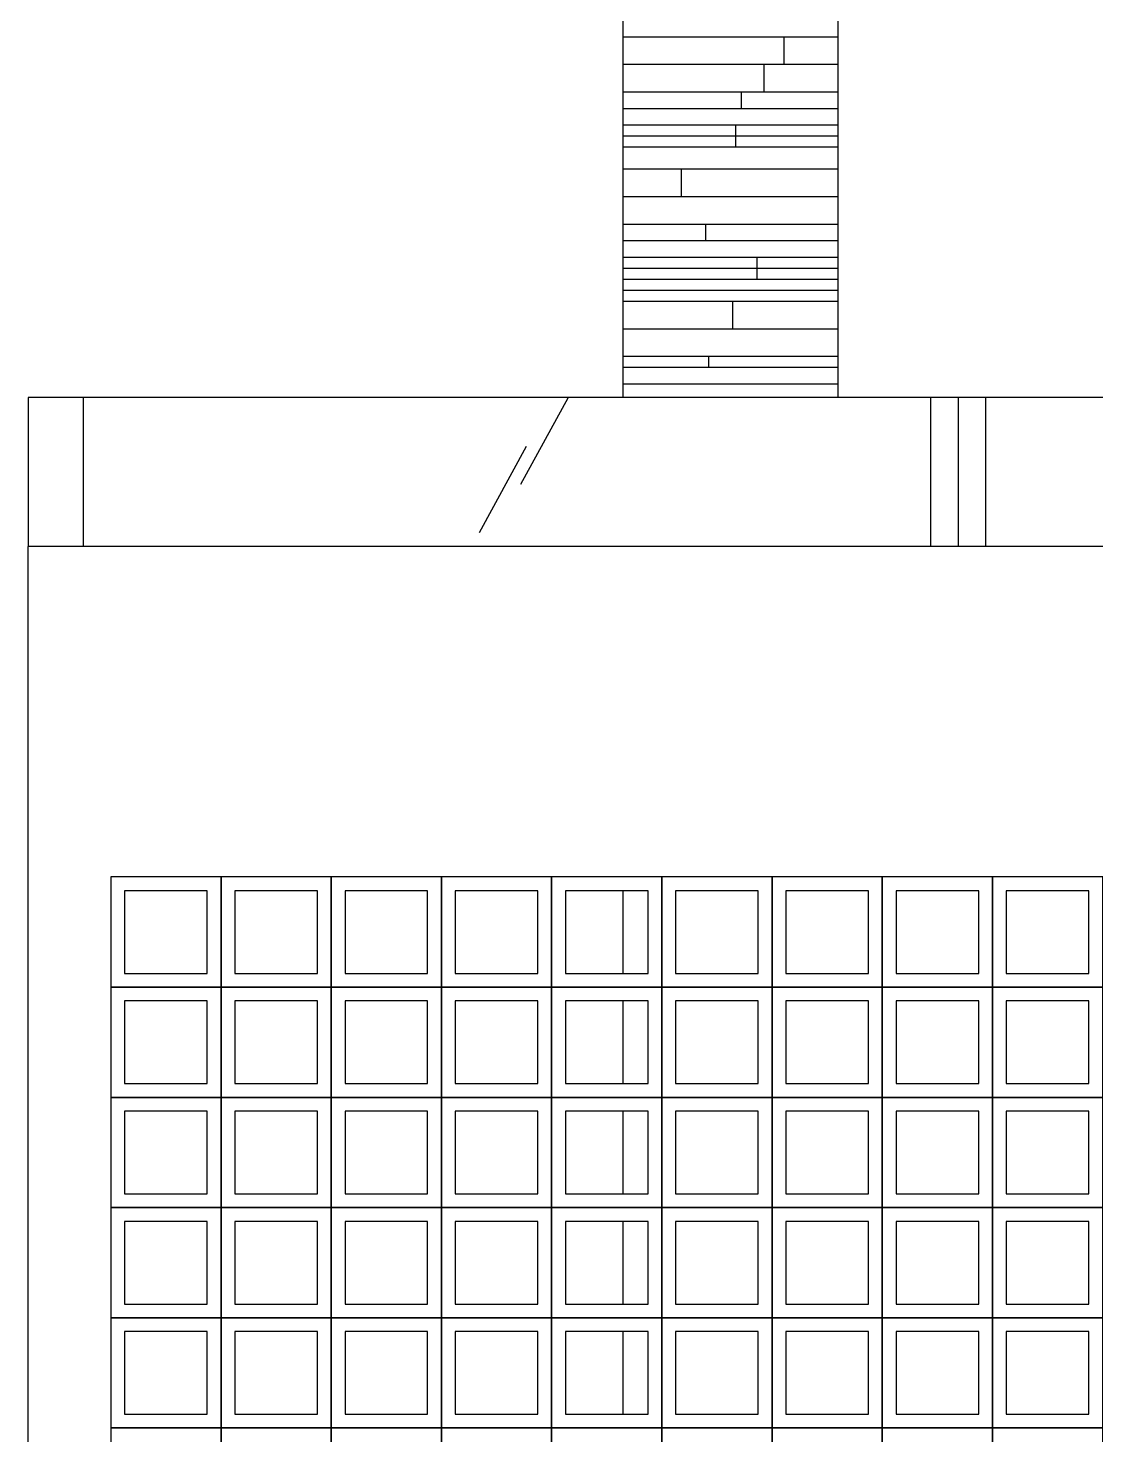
# Model space of a CAD drawing. Header units: millimetres. Extents: x -4228 to 27092, y -6721 to 984.
# Drawn here: x 5497.4 to 5691.2, y -5124.5 to -4869.2 of the extents above; entities that cross this region are included whole.
import ezdxf

# ---------------------------------------------------------------- set-up
doc = ezdxf.new("R2010")
doc.units = ezdxf.units.MM
doc.header["$LTSCALE"] = 50
for name, color, linetype in [('cobogo', 7, 'Continuous'), ('esquadrias', 3, 'Continuous'), ('PAREDES3', 2, 'Continuous'), ('pedras', 2, 'Continuous'), ('PENA_01', 3, 'Continuous')]:
    doc.layers.add(name, color=color, linetype=linetype)

msp = doc.modelspace()

# ---------------------------------------------------------------- linework, layer by layer
at = {"layer": 'cobogo', "color": 3, "linetype": 'Continuous', "lineweight": 30}
for points in [[(5512.44, -5043.21), (5532.44, -5043.21), (5532.44, -5023.21), (5512.44, -5023.21)], [(5512.44, -5043.21), (5532.44, -5043.21), (5532.44, -5023.21), (5512.44, -5023.21)], [(5512.44, -5043.21), (5532.44, -5043.21), (5532.44, -5023.21), (5512.44, -5023.21)], [(5512.44, -5043.21), (5532.44, -5043.21), (5532.44, -5023.21), (5512.44, -5023.21)], [(5532.44, -5043.21), (5552.44, -5043.21), (5552.44, -5023.21), (5532.44, -5023.21)], [(5532.44, -5043.21), (5552.44, -5043.21), (5552.44, -5023.21), (5532.44, -5023.21)], [(5532.44, -5043.21), (5552.44, -5043.21), (5552.44, -5023.21), (5532.44, -5023.21)], [(5532.44, -5043.21), (5552.44, -5043.21), (5552.44, -5023.21), (5532.44, -5023.21)], [(5552.44, -5043.21), (5572.44, -5043.21), (5572.44, -5023.21), (5552.44, -5023.21)], [(5552.44, -5043.21), (5572.44, -5043.21), (5572.44, -5023.21), (5552.44, -5023.21)], [(5552.44, -5043.21), (5572.44, -5043.21), (5572.44, -5023.21), (5552.44, -5023.21)], [(5552.44, -5043.21), (5572.44, -5043.21), (5572.44, -5023.21), (5552.44, -5023.21)], [(5572.44, -5043.21), (5592.44, -5043.21), (5592.44, -5023.21), (5572.44, -5023.21)], [(5572.44, -5043.21), (5592.44, -5043.21), (5592.44, -5023.21), (5572.44, -5023.21)], [(5572.44, -5043.21), (5592.44, -5043.21), (5592.44, -5023.21), (5572.44, -5023.21)], [(5572.44, -5043.21), (5592.44, -5043.21), (5592.44, -5023.21), (5572.44, -5023.21)], [(5592.44, -5043.21), (5612.44, -5043.21), (5612.44, -5023.21), (5592.44, -5023.21)], [(5592.44, -5043.21), (5612.44, -5043.21), (5612.44, -5023.21), (5592.44, -5023.21)], [(5592.44, -5043.21), (5612.44, -5043.21), (5612.44, -5023.21), (5592.44, -5023.21)], [(5592.44, -5043.21), (5612.44, -5043.21), (5612.44, -5023.21), (5592.44, -5023.21)], [(5612.44, -5043.21), (5632.44, -5043.21), (5632.44, -5023.21), (5612.44, -5023.21)], [(5612.44, -5043.21), (5632.44, -5043.21), (5632.44, -5023.21), (5612.44, -5023.21)], [(5612.44, -5043.21), (5632.44, -5043.21), (5632.44, -5023.21), (5612.44, -5023.21)], [(5612.44, -5043.21), (5632.44, -5043.21), (5632.44, -5023.21), (5612.44, -5023.21)], [(5632.44, -5043.21), (5652.44, -5043.21), (5652.44, -5023.21), (5632.44, -5023.21)], [(5632.44, -5043.21), (5652.44, -5043.21), (5652.44, -5023.21), (5632.44, -5023.21)], [(5632.44, -5043.21), (5652.44, -5043.21), (5652.44, -5023.21), (5632.44, -5023.21)], [(5632.44, -5043.21), (5652.44, -5043.21), (5652.44, -5023.21), (5632.44, -5023.21)], [(5652.44, -5043.21), (5672.44, -5043.21), (5672.44, -5023.21), (5652.44, -5023.21)], [(5652.44, -5043.21), (5672.44, -5043.21), (5672.44, -5023.21), (5652.44, -5023.21)], [(5652.44, -5043.21), (5672.44, -5043.21), (5672.44, -5023.21), (5652.44, -5023.21)], [(5652.44, -5043.21), (5672.44, -5043.21), (5672.44, -5023.21), (5652.44, -5023.21)], [(5672.44, -5043.21), (5692.44, -5043.21), (5692.44, -5023.21), (5672.44, -5023.21)], [(5672.44, -5043.21), (5692.44, -5043.21), (5692.44, -5023.21), (5672.44, -5023.21)], [(5672.44, -5043.21), (5692.44, -5043.21), (5692.44, -5023.21), (5672.44, -5023.21)], [(5672.44, -5043.21), (5692.44, -5043.21), (5692.44, -5023.21), (5672.44, -5023.21)], [(5514.94, -5040.71), (5529.94, -5040.71), (5529.94, -5025.71), (5514.94, -5025.71)], [(5514.94, -5040.71), (5529.94, -5040.71), (5529.94, -5025.71), (5514.94, -5025.71)], [(5514.94, -5040.71), (5529.94, -5040.71), (5529.94, -5025.71), (5514.94, -5025.71)], [(5514.94, -5040.71), (5529.94, -5040.71), (5529.94, -5025.71), (5514.94, -5025.71)], [(5534.94, -5040.71), (5549.94, -5040.71), (5549.94, -5025.71), (5534.94, -5025.71)], [(5534.94, -5040.71), (5549.94, -5040.71), (5549.94, -5025.71), (5534.94, -5025.71)], [(5534.94, -5040.71), (5549.94, -5040.71), (5549.94, -5025.71), (5534.94, -5025.71)], [(5534.94, -5040.71), (5549.94, -5040.71), (5549.94, -5025.71), (5534.94, -5025.71)], [(5554.94, -5040.71), (5569.94, -5040.71), (5569.94, -5025.71), (5554.94, -5025.71)], [(5554.94, -5040.71), (5569.94, -5040.71), (5569.94, -5025.71), (5554.94, -5025.71)], [(5554.94, -5040.71), (5569.94, -5040.71), (5569.94, -5025.71), (5554.94, -5025.71)], [(5554.94, -5040.71), (5569.94, -5040.71), (5569.94, -5025.71), (5554.94, -5025.71)], [(5574.94, -5040.71), (5589.94, -5040.71), (5589.94, -5025.71), (5574.94, -5025.71)], [(5574.94, -5040.71), (5589.94, -5040.71), (5589.94, -5025.71), (5574.94, -5025.71)], [(5574.94, -5040.71), (5589.94, -5040.71), (5589.94, -5025.71), (5574.94, -5025.71)], [(5574.94, -5040.71), (5589.94, -5040.71), (5589.94, -5025.71), (5574.94, -5025.71)], [(5594.94, -5040.71), (5609.94, -5040.71), (5609.94, -5025.71), (5594.94, -5025.71)], [(5594.94, -5040.71), (5609.94, -5040.71), (5609.94, -5025.71), (5594.94, -5025.71)], [(5594.94, -5040.71), (5609.94, -5040.71), (5609.94, -5025.71), (5594.94, -5025.71)], [(5594.94, -5040.71), (5609.94, -5040.71), (5609.94, -5025.71), (5594.94, -5025.71)], [(5614.94, -5040.71), (5629.94, -5040.71), (5629.94, -5025.71), (5614.94, -5025.71)], [(5614.94, -5040.71), (5629.94, -5040.71), (5629.94, -5025.71), (5614.94, -5025.71)], [(5614.94, -5040.71), (5629.94, -5040.71), (5629.94, -5025.71), (5614.94, -5025.71)], [(5614.94, -5040.71), (5629.94, -5040.71), (5629.94, -5025.71), (5614.94, -5025.71)], [(5634.94, -5040.71), (5649.94, -5040.71), (5649.94, -5025.71), (5634.94, -5025.71)], [(5634.94, -5040.71), (5649.94, -5040.71), (5649.94, -5025.71), (5634.94, -5025.71)], [(5634.94, -5040.71), (5649.94, -5040.71), (5649.94, -5025.71), (5634.94, -5025.71)], [(5634.94, -5040.71), (5649.94, -5040.71), (5649.94, -5025.71), (5634.94, -5025.71)], [(5654.94, -5040.71), (5669.94, -5040.71), (5669.94, -5025.71), (5654.94, -5025.71)], [(5654.94, -5040.71), (5669.94, -5040.71), (5669.94, -5025.71), (5654.94, -5025.71)], [(5654.94, -5040.71), (5669.94, -5040.71), (5669.94, -5025.71), (5654.94, -5025.71)], [(5654.94, -5040.71), (5669.94, -5040.71), (5669.94, -5025.71), (5654.94, -5025.71)], [(5674.94, -5040.71), (5689.94, -5040.71), (5689.94, -5025.71), (5674.94, -5025.71)], [(5674.94, -5040.71), (5689.94, -5040.71), (5689.94, -5025.71), (5674.94, -5025.71)], [(5674.94, -5040.71), (5689.94, -5040.71), (5689.94, -5025.71), (5674.94, -5025.71)], [(5674.94, -5040.71), (5689.94, -5040.71), (5689.94, -5025.71), (5674.94, -5025.71)], [(5512.44, -5063.21), (5532.44, -5063.21), (5532.44, -5043.21), (5512.44, -5043.21)], [(5512.44, -5063.21), (5532.44, -5063.21), (5532.44, -5043.21), (5512.44, -5043.21)], [(5512.44, -5063.21), (5532.44, -5063.21), (5532.44, -5043.21), (5512.44, -5043.21)], [(5512.44, -5063.21), (5532.44, -5063.21), (5532.44, -5043.21), (5512.44, -5043.21)], [(5532.44, -5063.21), (5552.44, -5063.21), (5552.44, -5043.21), (5532.44, -5043.21)], [(5532.44, -5063.21), (5552.44, -5063.21), (5552.44, -5043.21), (5532.44, -5043.21)], [(5532.44, -5063.21), (5552.44, -5063.21), (5552.44, -5043.21), (5532.44, -5043.21)], [(5532.44, -5063.21), (5552.44, -5063.21), (5552.44, -5043.21), (5532.44, -5043.21)], [(5552.44, -5063.21), (5572.44, -5063.21), (5572.44, -5043.21), (5552.44, -5043.21)], [(5552.44, -5063.21), (5572.44, -5063.21), (5572.44, -5043.21), (5552.44, -5043.21)], [(5552.44, -5063.21), (5572.44, -5063.21), (5572.44, -5043.21), (5552.44, -5043.21)], [(5552.44, -5063.21), (5572.44, -5063.21), (5572.44, -5043.21), (5552.44, -5043.21)], [(5572.44, -5063.21), (5592.44, -5063.21), (5592.44, -5043.21), (5572.44, -5043.21)], [(5572.44, -5063.21), (5592.44, -5063.21), (5592.44, -5043.21), (5572.44, -5043.21)], [(5572.44, -5063.21), (5592.44, -5063.21), (5592.44, -5043.21), (5572.44, -5043.21)], [(5572.44, -5063.21), (5592.44, -5063.21), (5592.44, -5043.21), (5572.44, -5043.21)], [(5592.44, -5063.21), (5612.44, -5063.21), (5612.44, -5043.21), (5592.44, -5043.21)], [(5592.44, -5063.21), (5612.44, -5063.21), (5612.44, -5043.21), (5592.44, -5043.21)], [(5592.44, -5063.21), (5612.44, -5063.21), (5612.44, -5043.21), (5592.44, -5043.21)], [(5592.44, -5063.21), (5612.44, -5063.21), (5612.44, -5043.21), (5592.44, -5043.21)], [(5612.44, -5063.21), (5632.44, -5063.21), (5632.44, -5043.21), (5612.44, -5043.21)], [(5612.44, -5063.21), (5632.44, -5063.21), (5632.44, -5043.21), (5612.44, -5043.21)], [(5612.44, -5063.21), (5632.44, -5063.21), (5632.44, -5043.21), (5612.44, -5043.21)], [(5612.44, -5063.21), (5632.44, -5063.21), (5632.44, -5043.21), (5612.44, -5043.21)], [(5632.44, -5063.21), (5652.44, -5063.21), (5652.44, -5043.21), (5632.44, -5043.21)], [(5632.44, -5063.21), (5652.44, -5063.21), (5652.44, -5043.21), (5632.44, -5043.21)], [(5632.44, -5063.21), (5652.44, -5063.21), (5652.44, -5043.21), (5632.44, -5043.21)], [(5632.44, -5063.21), (5652.44, -5063.21), (5652.44, -5043.21), (5632.44, -5043.21)], [(5652.44, -5063.21), (5672.44, -5063.21), (5672.44, -5043.21), (5652.44, -5043.21)], [(5652.44, -5063.21), (5672.44, -5063.21), (5672.44, -5043.21), (5652.44, -5043.21)], [(5652.44, -5063.21), (5672.44, -5063.21), (5672.44, -5043.21), (5652.44, -5043.21)], [(5652.44, -5063.21), (5672.44, -5063.21), (5672.44, -5043.21), (5652.44, -5043.21)], [(5672.44, -5063.21), (5692.44, -5063.21), (5692.44, -5043.21), (5672.44, -5043.21)], [(5672.44, -5063.21), (5692.44, -5063.21), (5692.44, -5043.21), (5672.44, -5043.21)], [(5672.44, -5063.21), (5692.44, -5063.21), (5692.44, -5043.21), (5672.44, -5043.21)], [(5672.44, -5063.21), (5692.44, -5063.21), (5692.44, -5043.21), (5672.44, -5043.21)], [(5514.94, -5060.71), (5529.94, -5060.71), (5529.94, -5045.71), (5514.94, -5045.71)], [(5514.94, -5060.71), (5529.94, -5060.71), (5529.94, -5045.71), (5514.94, -5045.71)], [(5514.94, -5060.71), (5529.94, -5060.71), (5529.94, -5045.71), (5514.94, -5045.71)], [(5514.94, -5060.71), (5529.94, -5060.71), (5529.94, -5045.71), (5514.94, -5045.71)], [(5534.94, -5060.71), (5549.94, -5060.71), (5549.94, -5045.71), (5534.94, -5045.71)], [(5534.94, -5060.71), (5549.94, -5060.71), (5549.94, -5045.71), (5534.94, -5045.71)], [(5534.94, -5060.71), (5549.94, -5060.71), (5549.94, -5045.71), (5534.94, -5045.71)], [(5534.94, -5060.71), (5549.94, -5060.71), (5549.94, -5045.71), (5534.94, -5045.71)], [(5554.94, -5060.71), (5569.94, -5060.71), (5569.94, -5045.71), (5554.94, -5045.71)], [(5554.94, -5060.71), (5569.94, -5060.71), (5569.94, -5045.71), (5554.94, -5045.71)], [(5554.94, -5060.71), (5569.94, -5060.71), (5569.94, -5045.71), (5554.94, -5045.71)], [(5554.94, -5060.71), (5569.94, -5060.71), (5569.94, -5045.71), (5554.94, -5045.71)], [(5574.94, -5060.71), (5589.94, -5060.71), (5589.94, -5045.71), (5574.94, -5045.71)], [(5574.94, -5060.71), (5589.94, -5060.71), (5589.94, -5045.71), (5574.94, -5045.71)], [(5574.94, -5060.71), (5589.94, -5060.71), (5589.94, -5045.71), (5574.94, -5045.71)], [(5574.94, -5060.71), (5589.94, -5060.71), (5589.94, -5045.71), (5574.94, -5045.71)], [(5594.94, -5060.71), (5609.94, -5060.71), (5609.94, -5045.71), (5594.94, -5045.71)], [(5594.94, -5060.71), (5609.94, -5060.71), (5609.94, -5045.71), (5594.94, -5045.71)], [(5594.94, -5060.71), (5609.94, -5060.71), (5609.94, -5045.71), (5594.94, -5045.71)], [(5594.94, -5060.71), (5609.94, -5060.71), (5609.94, -5045.71), (5594.94, -5045.71)], [(5614.94, -5060.71), (5629.94, -5060.71), (5629.94, -5045.71), (5614.94, -5045.71)], [(5614.94, -5060.71), (5629.94, -5060.71), (5629.94, -5045.71), (5614.94, -5045.71)], [(5614.94, -5060.71), (5629.94, -5060.71), (5629.94, -5045.71), (5614.94, -5045.71)], [(5614.94, -5060.71), (5629.94, -5060.71), (5629.94, -5045.71), (5614.94, -5045.71)], [(5634.94, -5060.71), (5649.94, -5060.71), (5649.94, -5045.71), (5634.94, -5045.71)], [(5634.94, -5060.71), (5649.94, -5060.71), (5649.94, -5045.71), (5634.94, -5045.71)], [(5634.94, -5060.71), (5649.94, -5060.71), (5649.94, -5045.71), (5634.94, -5045.71)], [(5634.94, -5060.71), (5649.94, -5060.71), (5649.94, -5045.71), (5634.94, -5045.71)], [(5654.94, -5060.71), (5669.94, -5060.71), (5669.94, -5045.71), (5654.94, -5045.71)], [(5654.94, -5060.71), (5669.94, -5060.71), (5669.94, -5045.71), (5654.94, -5045.71)], [(5654.94, -5060.71), (5669.94, -5060.71), (5669.94, -5045.71), (5654.94, -5045.71)], [(5654.94, -5060.71), (5669.94, -5060.71), (5669.94, -5045.71), (5654.94, -5045.71)], [(5674.94, -5060.71), (5689.94, -5060.71), (5689.94, -5045.71), (5674.94, -5045.71)], [(5674.94, -5060.71), (5689.94, -5060.71), (5689.94, -5045.71), (5674.94, -5045.71)], [(5674.94, -5060.71), (5689.94, -5060.71), (5689.94, -5045.71), (5674.94, -5045.71)], [(5674.94, -5060.71), (5689.94, -5060.71), (5689.94, -5045.71), (5674.94, -5045.71)], [(5512.44, -5083.21), (5532.44, -5083.21), (5532.44, -5063.21), (5512.44, -5063.21)], [(5512.44, -5083.21), (5532.44, -5083.21), (5532.44, -5063.21), (5512.44, -5063.21)], [(5512.44, -5083.21), (5532.44, -5083.21), (5532.44, -5063.21), (5512.44, -5063.21)], [(5512.44, -5083.21), (5532.44, -5083.21), (5532.44, -5063.21), (5512.44, -5063.21)], [(5532.44, -5083.21), (5552.44, -5083.21), (5552.44, -5063.21), (5532.44, -5063.21)], [(5532.44, -5083.21), (5552.44, -5083.21), (5552.44, -5063.21), (5532.44, -5063.21)], [(5532.44, -5083.21), (5552.44, -5083.21), (5552.44, -5063.21), (5532.44, -5063.21)], [(5532.44, -5083.21), (5552.44, -5083.21), (5552.44, -5063.21), (5532.44, -5063.21)], [(5552.44, -5083.21), (5572.44, -5083.21), (5572.44, -5063.21), (5552.44, -5063.21)], [(5552.44, -5083.21), (5572.44, -5083.21), (5572.44, -5063.21), (5552.44, -5063.21)], [(5552.44, -5083.21), (5572.44, -5083.21), (5572.44, -5063.21), (5552.44, -5063.21)], [(5552.44, -5083.21), (5572.44, -5083.21), (5572.44, -5063.21), (5552.44, -5063.21)], [(5572.44, -5083.21), (5592.44, -5083.21), (5592.44, -5063.21), (5572.44, -5063.21)], [(5572.44, -5083.21), (5592.44, -5083.21), (5592.44, -5063.21), (5572.44, -5063.21)], [(5572.44, -5083.21), (5592.44, -5083.21), (5592.44, -5063.21), (5572.44, -5063.21)], [(5572.44, -5083.21), (5592.44, -5083.21), (5592.44, -5063.21), (5572.44, -5063.21)], [(5592.44, -5083.21), (5612.44, -5083.21), (5612.44, -5063.21), (5592.44, -5063.21)], [(5592.44, -5083.21), (5612.44, -5083.21), (5612.44, -5063.21), (5592.44, -5063.21)], [(5592.44, -5083.21), (5612.44, -5083.21), (5612.44, -5063.21), (5592.44, -5063.21)], [(5592.44, -5083.21), (5612.44, -5083.21), (5612.44, -5063.21), (5592.44, -5063.21)], [(5612.44, -5083.21), (5632.44, -5083.21), (5632.44, -5063.21), (5612.44, -5063.21)], [(5612.44, -5083.21), (5632.44, -5083.21), (5632.44, -5063.21), (5612.44, -5063.21)], [(5612.44, -5083.21), (5632.44, -5083.21), (5632.44, -5063.21), (5612.44, -5063.21)], [(5612.44, -5083.21), (5632.44, -5083.21), (5632.44, -5063.21), (5612.44, -5063.21)], [(5632.44, -5083.21), (5652.44, -5083.21), (5652.44, -5063.21), (5632.44, -5063.21)], [(5632.44, -5083.21), (5652.44, -5083.21), (5652.44, -5063.21), (5632.44, -5063.21)], [(5632.44, -5083.21), (5652.44, -5083.21), (5652.44, -5063.21), (5632.44, -5063.21)], [(5632.44, -5083.21), (5652.44, -5083.21), (5652.44, -5063.21), (5632.44, -5063.21)], [(5652.44, -5083.21), (5672.44, -5083.21), (5672.44, -5063.21), (5652.44, -5063.21)], [(5652.44, -5083.21), (5672.44, -5083.21), (5672.44, -5063.21), (5652.44, -5063.21)], [(5652.44, -5083.21), (5672.44, -5083.21), (5672.44, -5063.21), (5652.44, -5063.21)], [(5652.44, -5083.21), (5672.44, -5083.21), (5672.44, -5063.21), (5652.44, -5063.21)], [(5672.44, -5083.21), (5692.44, -5083.21), (5692.44, -5063.21), (5672.44, -5063.21)], [(5672.44, -5083.21), (5692.44, -5083.21), (5692.44, -5063.21), (5672.44, -5063.21)], [(5672.44, -5083.21), (5692.44, -5083.21), (5692.44, -5063.21), (5672.44, -5063.21)], [(5672.44, -5083.21), (5692.44, -5083.21), (5692.44, -5063.21), (5672.44, -5063.21)], [(5514.94, -5080.71), (5529.94, -5080.71), (5529.94, -5065.71), (5514.94, -5065.71)], [(5514.94, -5080.71), (5529.94, -5080.71), (5529.94, -5065.71), (5514.94, -5065.71)], [(5514.94, -5080.71), (5529.94, -5080.71), (5529.94, -5065.71), (5514.94, -5065.71)], [(5514.94, -5080.71), (5529.94, -5080.71), (5529.94, -5065.71), (5514.94, -5065.71)], [(5534.94, -5080.71), (5549.94, -5080.71), (5549.94, -5065.71), (5534.94, -5065.71)], [(5534.94, -5080.71), (5549.94, -5080.71), (5549.94, -5065.71), (5534.94, -5065.71)], [(5534.94, -5080.71), (5549.94, -5080.71), (5549.94, -5065.71), (5534.94, -5065.71)], [(5534.94, -5080.71), (5549.94, -5080.71), (5549.94, -5065.71), (5534.94, -5065.71)], [(5554.94, -5080.71), (5569.94, -5080.71), (5569.94, -5065.71), (5554.94, -5065.71)], [(5554.94, -5080.71), (5569.94, -5080.71), (5569.94, -5065.71), (5554.94, -5065.71)], [(5554.94, -5080.71), (5569.94, -5080.71), (5569.94, -5065.71), (5554.94, -5065.71)], [(5554.94, -5080.71), (5569.94, -5080.71), (5569.94, -5065.71), (5554.94, -5065.71)], [(5574.94, -5080.71), (5589.94, -5080.71), (5589.94, -5065.71), (5574.94, -5065.71)], [(5574.94, -5080.71), (5589.94, -5080.71), (5589.94, -5065.71), (5574.94, -5065.71)], [(5574.94, -5080.71), (5589.94, -5080.71), (5589.94, -5065.71), (5574.94, -5065.71)], [(5574.94, -5080.71), (5589.94, -5080.71), (5589.94, -5065.71), (5574.94, -5065.71)], [(5594.94, -5080.71), (5609.94, -5080.71), (5609.94, -5065.71), (5594.94, -5065.71)], [(5594.94, -5080.71), (5609.94, -5080.71), (5609.94, -5065.71), (5594.94, -5065.71)], [(5594.94, -5080.71), (5609.94, -5080.71), (5609.94, -5065.71), (5594.94, -5065.71)], [(5594.94, -5080.71), (5609.94, -5080.71), (5609.94, -5065.71), (5594.94, -5065.71)], [(5614.94, -5080.71), (5629.94, -5080.71), (5629.94, -5065.71), (5614.94, -5065.71)], [(5614.94, -5080.71), (5629.94, -5080.71), (5629.94, -5065.71), (5614.94, -5065.71)], [(5614.94, -5080.71), (5629.94, -5080.71), (5629.94, -5065.71), (5614.94, -5065.71)], [(5614.94, -5080.71), (5629.94, -5080.71), (5629.94, -5065.71), (5614.94, -5065.71)], [(5634.94, -5080.71), (5649.94, -5080.71), (5649.94, -5065.71), (5634.94, -5065.71)], [(5634.94, -5080.71), (5649.94, -5080.71), (5649.94, -5065.71), (5634.94, -5065.71)], [(5634.94, -5080.71), (5649.94, -5080.71), (5649.94, -5065.71), (5634.94, -5065.71)], [(5634.94, -5080.71), (5649.94, -5080.71), (5649.94, -5065.71), (5634.94, -5065.71)], [(5654.94, -5080.71), (5669.94, -5080.71), (5669.94, -5065.71), (5654.94, -5065.71)], [(5654.94, -5080.71), (5669.94, -5080.71), (5669.94, -5065.71), (5654.94, -5065.71)], [(5654.94, -5080.71), (5669.94, -5080.71), (5669.94, -5065.71), (5654.94, -5065.71)], [(5654.94, -5080.71), (5669.94, -5080.71), (5669.94, -5065.71), (5654.94, -5065.71)], [(5674.94, -5080.71), (5689.94, -5080.71), (5689.94, -5065.71), (5674.94, -5065.71)], [(5674.94, -5080.71), (5689.94, -5080.71), (5689.94, -5065.71), (5674.94, -5065.71)], [(5674.94, -5080.71), (5689.94, -5080.71), (5689.94, -5065.71), (5674.94, -5065.71)], [(5674.94, -5080.71), (5689.94, -5080.71), (5689.94, -5065.71), (5674.94, -5065.71)], [(5512.44, -5103.21), (5532.44, -5103.21), (5532.44, -5083.21), (5512.44, -5083.21)], [(5512.44, -5103.21), (5532.44, -5103.21), (5532.44, -5083.21), (5512.44, -5083.21)], [(5512.44, -5103.21), (5532.44, -5103.21), (5532.44, -5083.21), (5512.44, -5083.21)], [(5512.44, -5103.21), (5532.44, -5103.21), (5532.44, -5083.21), (5512.44, -5083.21)], [(5532.44, -5103.21), (5552.44, -5103.21), (5552.44, -5083.21), (5532.44, -5083.21)], [(5532.44, -5103.21), (5552.44, -5103.21), (5552.44, -5083.21), (5532.44, -5083.21)], [(5532.44, -5103.21), (5552.44, -5103.21), (5552.44, -5083.21), (5532.44, -5083.21)], [(5532.44, -5103.21), (5552.44, -5103.21), (5552.44, -5083.21), (5532.44, -5083.21)], [(5552.44, -5103.21), (5572.44, -5103.21), (5572.44, -5083.21), (5552.44, -5083.21)], [(5552.44, -5103.21), (5572.44, -5103.21), (5572.44, -5083.21), (5552.44, -5083.21)], [(5552.44, -5103.21), (5572.44, -5103.21), (5572.44, -5083.21), (5552.44, -5083.21)], [(5552.44, -5103.21), (5572.44, -5103.21), (5572.44, -5083.21), (5552.44, -5083.21)], [(5572.44, -5103.21), (5592.44, -5103.21), (5592.44, -5083.21), (5572.44, -5083.21)], [(5572.44, -5103.21), (5592.44, -5103.21), (5592.44, -5083.21), (5572.44, -5083.21)], [(5572.44, -5103.21), (5592.44, -5103.21), (5592.44, -5083.21), (5572.44, -5083.21)], [(5572.44, -5103.21), (5592.44, -5103.21), (5592.44, -5083.21), (5572.44, -5083.21)], [(5592.44, -5103.21), (5612.44, -5103.21), (5612.44, -5083.21), (5592.44, -5083.21)], [(5592.44, -5103.21), (5612.44, -5103.21), (5612.44, -5083.21), (5592.44, -5083.21)], [(5592.44, -5103.21), (5612.44, -5103.21), (5612.44, -5083.21), (5592.44, -5083.21)], [(5592.44, -5103.21), (5612.44, -5103.21), (5612.44, -5083.21), (5592.44, -5083.21)], [(5612.44, -5103.21), (5632.44, -5103.21), (5632.44, -5083.21), (5612.44, -5083.21)], [(5612.44, -5103.21), (5632.44, -5103.21), (5632.44, -5083.21), (5612.44, -5083.21)], [(5612.44, -5103.21), (5632.44, -5103.21), (5632.44, -5083.21), (5612.44, -5083.21)], [(5612.44, -5103.21), (5632.44, -5103.21), (5632.44, -5083.21), (5612.44, -5083.21)], [(5632.44, -5103.21), (5652.44, -5103.21), (5652.44, -5083.21), (5632.44, -5083.21)], [(5632.44, -5103.21), (5652.44, -5103.21), (5652.44, -5083.21), (5632.44, -5083.21)], [(5632.44, -5103.21), (5652.44, -5103.21), (5652.44, -5083.21), (5632.44, -5083.21)], [(5632.44, -5103.21), (5652.44, -5103.21), (5652.44, -5083.21), (5632.44, -5083.21)], [(5652.44, -5103.21), (5672.44, -5103.21), (5672.44, -5083.21), (5652.44, -5083.21)], [(5652.44, -5103.21), (5672.44, -5103.21), (5672.44, -5083.21), (5652.44, -5083.21)], [(5652.44, -5103.21), (5672.44, -5103.21), (5672.44, -5083.21), (5652.44, -5083.21)], [(5652.44, -5103.21), (5672.44, -5103.21), (5672.44, -5083.21), (5652.44, -5083.21)], [(5672.44, -5103.21), (5692.44, -5103.21), (5692.44, -5083.21), (5672.44, -5083.21)], [(5672.44, -5103.21), (5692.44, -5103.21), (5692.44, -5083.21), (5672.44, -5083.21)], [(5672.44, -5103.21), (5692.44, -5103.21), (5692.44, -5083.21), (5672.44, -5083.21)], [(5672.44, -5103.21), (5692.44, -5103.21), (5692.44, -5083.21), (5672.44, -5083.21)], [(5514.94, -5100.71), (5529.94, -5100.71), (5529.94, -5085.71), (5514.94, -5085.71)], [(5514.94, -5100.71), (5529.94, -5100.71), (5529.94, -5085.71), (5514.94, -5085.71)], [(5514.94, -5100.71), (5529.94, -5100.71), (5529.94, -5085.71), (5514.94, -5085.71)], [(5514.94, -5100.71), (5529.94, -5100.71), (5529.94, -5085.71), (5514.94, -5085.71)], [(5534.94, -5100.71), (5549.94, -5100.71), (5549.94, -5085.71), (5534.94, -5085.71)], [(5534.94, -5100.71), (5549.94, -5100.71), (5549.94, -5085.71), (5534.94, -5085.71)], [(5534.94, -5100.71), (5549.94, -5100.71), (5549.94, -5085.71), (5534.94, -5085.71)], [(5534.94, -5100.71), (5549.94, -5100.71), (5549.94, -5085.71), (5534.94, -5085.71)], [(5554.94, -5100.71), (5569.94, -5100.71), (5569.94, -5085.71), (5554.94, -5085.71)], [(5554.94, -5100.71), (5569.94, -5100.71), (5569.94, -5085.71), (5554.94, -5085.71)], [(5554.94, -5100.71), (5569.94, -5100.71), (5569.94, -5085.71), (5554.94, -5085.71)], [(5554.94, -5100.71), (5569.94, -5100.71), (5569.94, -5085.71), (5554.94, -5085.71)], [(5574.94, -5100.71), (5589.94, -5100.71), (5589.94, -5085.71), (5574.94, -5085.71)], [(5574.94, -5100.71), (5589.94, -5100.71), (5589.94, -5085.71), (5574.94, -5085.71)], [(5574.94, -5100.71), (5589.94, -5100.71), (5589.94, -5085.71), (5574.94, -5085.71)], [(5574.94, -5100.71), (5589.94, -5100.71), (5589.94, -5085.71), (5574.94, -5085.71)], [(5594.94, -5100.71), (5609.94, -5100.71), (5609.94, -5085.71), (5594.94, -5085.71)], [(5594.94, -5100.71), (5609.94, -5100.71), (5609.94, -5085.71), (5594.94, -5085.71)], [(5594.94, -5100.71), (5609.94, -5100.71), (5609.94, -5085.71), (5594.94, -5085.71)], [(5594.94, -5100.71), (5609.94, -5100.71), (5609.94, -5085.71), (5594.94, -5085.71)], [(5614.94, -5100.71), (5629.94, -5100.71), (5629.94, -5085.71), (5614.94, -5085.71)], [(5614.94, -5100.71), (5629.94, -5100.71), (5629.94, -5085.71), (5614.94, -5085.71)], [(5614.94, -5100.71), (5629.94, -5100.71), (5629.94, -5085.71), (5614.94, -5085.71)], [(5614.94, -5100.71), (5629.94, -5100.71), (5629.94, -5085.71), (5614.94, -5085.71)], [(5634.94, -5100.71), (5649.94, -5100.71), (5649.94, -5085.71), (5634.94, -5085.71)], [(5634.94, -5100.71), (5649.94, -5100.71), (5649.94, -5085.71), (5634.94, -5085.71)], [(5634.94, -5100.71), (5649.94, -5100.71), (5649.94, -5085.71), (5634.94, -5085.71)], [(5634.94, -5100.71), (5649.94, -5100.71), (5649.94, -5085.71), (5634.94, -5085.71)], [(5654.94, -5100.71), (5669.94, -5100.71), (5669.94, -5085.71), (5654.94, -5085.71)], [(5654.94, -5100.71), (5669.94, -5100.71), (5669.94, -5085.71), (5654.94, -5085.71)], [(5654.94, -5100.71), (5669.94, -5100.71), (5669.94, -5085.71), (5654.94, -5085.71)], [(5654.94, -5100.71), (5669.94, -5100.71), (5669.94, -5085.71), (5654.94, -5085.71)], [(5674.94, -5100.71), (5689.94, -5100.71), (5689.94, -5085.71), (5674.94, -5085.71)], [(5674.94, -5100.71), (5689.94, -5100.71), (5689.94, -5085.71), (5674.94, -5085.71)], [(5674.94, -5100.71), (5689.94, -5100.71), (5689.94, -5085.71), (5674.94, -5085.71)], [(5674.94, -5100.71), (5689.94, -5100.71), (5689.94, -5085.71), (5674.94, -5085.71)], [(5512.44, -5123.21), (5532.44, -5123.21), (5532.44, -5103.21), (5512.44, -5103.21)], [(5512.44, -5123.21), (5532.44, -5123.21), (5532.44, -5103.21), (5512.44, -5103.21)], [(5512.44, -5123.21), (5532.44, -5123.21), (5532.44, -5103.21), (5512.44, -5103.21)], [(5512.44, -5123.21), (5532.44, -5123.21), (5532.44, -5103.21), (5512.44, -5103.21)], [(5532.44, -5123.21), (5552.44, -5123.21), (5552.44, -5103.21), (5532.44, -5103.21)], [(5532.44, -5123.21), (5552.44, -5123.21), (5552.44, -5103.21), (5532.44, -5103.21)], [(5532.44, -5123.21), (5552.44, -5123.21), (5552.44, -5103.21), (5532.44, -5103.21)], [(5532.44, -5123.21), (5552.44, -5123.21), (5552.44, -5103.21), (5532.44, -5103.21)], [(5552.44, -5123.21), (5572.44, -5123.21), (5572.44, -5103.21), (5552.44, -5103.21)], [(5552.44, -5123.21), (5572.44, -5123.21), (5572.44, -5103.21), (5552.44, -5103.21)], [(5552.44, -5123.21), (5572.44, -5123.21), (5572.44, -5103.21), (5552.44, -5103.21)], [(5552.44, -5123.21), (5572.44, -5123.21), (5572.44, -5103.21), (5552.44, -5103.21)], [(5572.44, -5123.21), (5592.44, -5123.21), (5592.44, -5103.21), (5572.44, -5103.21)], [(5572.44, -5123.21), (5592.44, -5123.21), (5592.44, -5103.21), (5572.44, -5103.21)], [(5572.44, -5123.21), (5592.44, -5123.21), (5592.44, -5103.21), (5572.44, -5103.21)], [(5572.44, -5123.21), (5592.44, -5123.21), (5592.44, -5103.21), (5572.44, -5103.21)], [(5592.44, -5123.21), (5612.44, -5123.21), (5612.44, -5103.21), (5592.44, -5103.21)], [(5592.44, -5123.21), (5612.44, -5123.21), (5612.44, -5103.21), (5592.44, -5103.21)], [(5592.44, -5123.21), (5612.44, -5123.21), (5612.44, -5103.21), (5592.44, -5103.21)], [(5592.44, -5123.21), (5612.44, -5123.21), (5612.44, -5103.21), (5592.44, -5103.21)], [(5612.44, -5123.21), (5632.44, -5123.21), (5632.44, -5103.21), (5612.44, -5103.21)], [(5612.44, -5123.21), (5632.44, -5123.21), (5632.44, -5103.21), (5612.44, -5103.21)], [(5612.44, -5123.21), (5632.44, -5123.21), (5632.44, -5103.21), (5612.44, -5103.21)], [(5612.44, -5123.21), (5632.44, -5123.21), (5632.44, -5103.21), (5612.44, -5103.21)], [(5632.44, -5123.21), (5652.44, -5123.21), (5652.44, -5103.21), (5632.44, -5103.21)], [(5632.44, -5123.21), (5652.44, -5123.21), (5652.44, -5103.21), (5632.44, -5103.21)], [(5632.44, -5123.21), (5652.44, -5123.21), (5652.44, -5103.21), (5632.44, -5103.21)], [(5632.44, -5123.21), (5652.44, -5123.21), (5652.44, -5103.21), (5632.44, -5103.21)], [(5652.44, -5123.21), (5672.44, -5123.21), (5672.44, -5103.21), (5652.44, -5103.21)], [(5652.44, -5123.21), (5672.44, -5123.21), (5672.44, -5103.21), (5652.44, -5103.21)], [(5652.44, -5123.21), (5672.44, -5123.21), (5672.44, -5103.21), (5652.44, -5103.21)], [(5652.44, -5123.21), (5672.44, -5123.21), (5672.44, -5103.21), (5652.44, -5103.21)], [(5672.44, -5123.21), (5692.44, -5123.21), (5692.44, -5103.21), (5672.44, -5103.21)], [(5672.44, -5123.21), (5692.44, -5123.21), (5692.44, -5103.21), (5672.44, -5103.21)], [(5672.44, -5123.21), (5692.44, -5123.21), (5692.44, -5103.21), (5672.44, -5103.21)], [(5672.44, -5123.21), (5692.44, -5123.21), (5692.44, -5103.21), (5672.44, -5103.21)], [(5514.94, -5120.71), (5529.94, -5120.71), (5529.94, -5105.71), (5514.94, -5105.71)], [(5514.94, -5120.71), (5529.94, -5120.71), (5529.94, -5105.71), (5514.94, -5105.71)], [(5514.94, -5120.71), (5529.94, -5120.71), (5529.94, -5105.71), (5514.94, -5105.71)], [(5514.94, -5120.71), (5529.94, -5120.71), (5529.94, -5105.71), (5514.94, -5105.71)], [(5534.94, -5120.71), (5549.94, -5120.71), (5549.94, -5105.71), (5534.94, -5105.71)], [(5534.94, -5120.71), (5549.94, -5120.71), (5549.94, -5105.71), (5534.94, -5105.71)], [(5534.94, -5120.71), (5549.94, -5120.71), (5549.94, -5105.71), (5534.94, -5105.71)], [(5534.94, -5120.71), (5549.94, -5120.71), (5549.94, -5105.71), (5534.94, -5105.71)], [(5554.94, -5120.71), (5569.94, -5120.71), (5569.94, -5105.71), (5554.94, -5105.71)], [(5554.94, -5120.71), (5569.94, -5120.71), (5569.94, -5105.71), (5554.94, -5105.71)], [(5554.94, -5120.71), (5569.94, -5120.71), (5569.94, -5105.71), (5554.94, -5105.71)], [(5554.94, -5120.71), (5569.94, -5120.71), (5569.94, -5105.71), (5554.94, -5105.71)], [(5574.94, -5120.71), (5589.94, -5120.71), (5589.94, -5105.71), (5574.94, -5105.71)], [(5574.94, -5120.71), (5589.94, -5120.71), (5589.94, -5105.71), (5574.94, -5105.71)], [(5574.94, -5120.71), (5589.94, -5120.71), (5589.94, -5105.71), (5574.94, -5105.71)], [(5574.94, -5120.71), (5589.94, -5120.71), (5589.94, -5105.71), (5574.94, -5105.71)], [(5594.94, -5120.71), (5609.94, -5120.71), (5609.94, -5105.71), (5594.94, -5105.71)], [(5594.94, -5120.71), (5609.94, -5120.71), (5609.94, -5105.71), (5594.94, -5105.71)], [(5594.94, -5120.71), (5609.94, -5120.71), (5609.94, -5105.71), (5594.94, -5105.71)], [(5594.94, -5120.71), (5609.94, -5120.71), (5609.94, -5105.71), (5594.94, -5105.71)], [(5614.94, -5120.71), (5629.94, -5120.71), (5629.94, -5105.71), (5614.94, -5105.71)], [(5614.94, -5120.71), (5629.94, -5120.71), (5629.94, -5105.71), (5614.94, -5105.71)], [(5614.94, -5120.71), (5629.94, -5120.71), (5629.94, -5105.71), (5614.94, -5105.71)], [(5614.94, -5120.71), (5629.94, -5120.71), (5629.94, -5105.71), (5614.94, -5105.71)], [(5634.94, -5120.71), (5649.94, -5120.71), (5649.94, -5105.71), (5634.94, -5105.71)], [(5634.94, -5120.71), (5649.94, -5120.71), (5649.94, -5105.71), (5634.94, -5105.71)], [(5634.94, -5120.71), (5649.94, -5120.71), (5649.94, -5105.71), (5634.94, -5105.71)], [(5634.94, -5120.71), (5649.94, -5120.71), (5649.94, -5105.71), (5634.94, -5105.71)], [(5654.94, -5120.71), (5669.94, -5120.71), (5669.94, -5105.71), (5654.94, -5105.71)], [(5654.94, -5120.71), (5669.94, -5120.71), (5669.94, -5105.71), (5654.94, -5105.71)], [(5654.94, -5120.71), (5669.94, -5120.71), (5669.94, -5105.71), (5654.94, -5105.71)], [(5654.94, -5120.71), (5669.94, -5120.71), (5669.94, -5105.71), (5654.94, -5105.71)], [(5674.94, -5120.71), (5689.94, -5120.71), (5689.94, -5105.71), (5674.94, -5105.71)], [(5674.94, -5120.71), (5689.94, -5120.71), (5689.94, -5105.71), (5674.94, -5105.71)], [(5674.94, -5120.71), (5689.94, -5120.71), (5689.94, -5105.71), (5674.94, -5105.71)], [(5674.94, -5120.71), (5689.94, -5120.71), (5689.94, -5105.71), (5674.94, -5105.71)], [(5512.44, -5143.21), (5532.44, -5143.21), (5532.44, -5123.21), (5512.44, -5123.21)], [(5512.44, -5143.21), (5532.44, -5143.21), (5532.44, -5123.21), (5512.44, -5123.21)], [(5512.44, -5143.21), (5532.44, -5143.21), (5532.44, -5123.21), (5512.44, -5123.21)], [(5512.44, -5143.21), (5532.44, -5143.21), (5532.44, -5123.21), (5512.44, -5123.21)], [(5532.44, -5143.21), (5552.44, -5143.21), (5552.44, -5123.21), (5532.44, -5123.21)], [(5532.44, -5143.21), (5552.44, -5143.21), (5552.44, -5123.21), (5532.44, -5123.21)], [(5532.44, -5143.21), (5552.44, -5143.21), (5552.44, -5123.21), (5532.44, -5123.21)], [(5532.44, -5143.21), (5552.44, -5143.21), (5552.44, -5123.21), (5532.44, -5123.21)], [(5552.44, -5143.21), (5572.44, -5143.21), (5572.44, -5123.21), (5552.44, -5123.21)], [(5552.44, -5143.21), (5572.44, -5143.21), (5572.44, -5123.21), (5552.44, -5123.21)], [(5552.44, -5143.21), (5572.44, -5143.21), (5572.44, -5123.21), (5552.44, -5123.21)], [(5552.44, -5143.21), (5572.44, -5143.21), (5572.44, -5123.21), (5552.44, -5123.21)], [(5572.44, -5143.21), (5592.44, -5143.21), (5592.44, -5123.21), (5572.44, -5123.21)], [(5572.44, -5143.21), (5592.44, -5143.21), (5592.44, -5123.21), (5572.44, -5123.21)], [(5572.44, -5143.21), (5592.44, -5143.21), (5592.44, -5123.21), (5572.44, -5123.21)], [(5572.44, -5143.21), (5592.44, -5143.21), (5592.44, -5123.21), (5572.44, -5123.21)], [(5592.44, -5143.21), (5612.44, -5143.21), (5612.44, -5123.21), (5592.44, -5123.21)], [(5592.44, -5143.21), (5612.44, -5143.21), (5612.44, -5123.21), (5592.44, -5123.21)], [(5592.44, -5143.21), (5612.44, -5143.21), (5612.44, -5123.21), (5592.44, -5123.21)], [(5592.44, -5143.21), (5612.44, -5143.21), (5612.44, -5123.21), (5592.44, -5123.21)], [(5612.44, -5143.21), (5632.44, -5143.21), (5632.44, -5123.21), (5612.44, -5123.21)], [(5612.44, -5143.21), (5632.44, -5143.21), (5632.44, -5123.21), (5612.44, -5123.21)], [(5612.44, -5143.21), (5632.44, -5143.21), (5632.44, -5123.21), (5612.44, -5123.21)], [(5612.44, -5143.21), (5632.44, -5143.21), (5632.44, -5123.21), (5612.44, -5123.21)], [(5632.44, -5143.21), (5652.44, -5143.21), (5652.44, -5123.21), (5632.44, -5123.21)], [(5632.44, -5143.21), (5652.44, -5143.21), (5652.44, -5123.21), (5632.44, -5123.21)], [(5632.44, -5143.21), (5652.44, -5143.21), (5652.44, -5123.21), (5632.44, -5123.21)], [(5632.44, -5143.21), (5652.44, -5143.21), (5652.44, -5123.21), (5632.44, -5123.21)], [(5652.44, -5143.21), (5672.44, -5143.21), (5672.44, -5123.21), (5652.44, -5123.21)], [(5652.44, -5143.21), (5672.44, -5143.21), (5672.44, -5123.21), (5652.44, -5123.21)], [(5652.44, -5143.21), (5672.44, -5143.21), (5672.44, -5123.21), (5652.44, -5123.21)], [(5652.44, -5143.21), (5672.44, -5143.21), (5672.44, -5123.21), (5652.44, -5123.21)], [(5672.44, -5143.21), (5692.44, -5143.21), (5692.44, -5123.21), (5672.44, -5123.21)], [(5672.44, -5143.21), (5692.44, -5143.21), (5692.44, -5123.21), (5672.44, -5123.21)], [(5672.44, -5143.21), (5692.44, -5143.21), (5692.44, -5123.21), (5672.44, -5123.21)], [(5672.44, -5143.21), (5692.44, -5143.21), (5692.44, -5123.21), (5672.44, -5123.21)]]:
    msp.add_lwpolyline(points, close=True, dxfattribs=at)
at = {"layer": 'esquadrias', "linetype": 'Continuous', "lineweight": 30}
for p, q in [((5894.89, -4936.21), (5497.44, -4936.21)), ((5497.44, -4936.21), (5497.44, -4963.21)), ((5507.44, -4936.21), (5507.44, -4963.21)), ((5661.19, -4936.21), (5661.19, -4963.21)), ((5666.19, -4936.21), (5666.19, -4963.21)), ((5671.19, -4936.21), (5671.19, -4963.21))]:
    msp.add_line(p, q, dxfattribs=at)
at = {"layer": 'PAREDES3', "color": 3, "linetype": 'Continuous', "lineweight": 30}
for p, q in [((5605.44, -4936.21), (5605.44, -4635.71)), ((5644.44, -4936.21), (5644.44, -4635.71)), ((5497.44, -5270.71), (5497.44, -4963.21)), ((5827.39, -4963.21), (5497.44, -4963.21)), ((5704.5, -5023.21), (5512.44, -5023.21)), ((5605.44, -5040.71), (5605.44, -5025.71)), ((5512.44, -5043.21), (5512.44, -5270.71)), ((5605.44, -5060.71), (5605.44, -5045.71)), ((5605.44, -5080.71), (5605.44, -5065.71)), ((5605.44, -5100.71), (5605.44, -5085.71)), ((5605.44, -5120.71), (5605.44, -5105.71))]:
    msp.add_line(p, q, dxfattribs=at)
at = {"layer": 'pedras', "color": 53, "linetype": 'Continuous', "lineweight": 30}
for p, q in [((5605.44, -4870.71), (5644.44, -4870.71)), ((5634.64, -4875.71), (5634.64, -4870.71)), ((5605.44, -4875.71), (5644.44, -4875.71)), ((5631.02, -4880.71), (5631.02, -4875.71)), ((5605.44, -4880.71), (5644.44, -4880.71)), ((5626.88, -4883.71), (5626.88, -4880.71)), ((5605.44, -4883.71), (5644.44, -4883.71)), ((5605.44, -4886.71), (5644.44, -4886.71)), ((5605.44, -4888.71), (5644.44, -4888.71)), ((5625.85, -4890.71), (5625.85, -4886.71)), ((5605.44, -4890.71), (5644.44, -4890.71)), ((5605.44, -4894.71), (5644.44, -4894.71)), ((5616.03, -4899.71), (5616.03, -4894.71)), ((5605.44, -4899.71), (5644.44, -4899.71)), ((5605.44, -4904.71), (5644.44, -4904.71)), ((5620.42, -4907.71), (5620.42, -4904.71)), ((5605.44, -4907.71), (5644.44, -4907.71)), ((5605.44, -4910.71), (5644.44, -4910.71)), ((5629.72, -4914.71), (5629.72, -4910.71)), ((5605.44, -4912.71), (5644.44, -4912.71)), ((5605.44, -4914.71), (5644.44, -4914.71)), ((5605.44, -4916.71), (5644.44, -4916.71)), ((5605.44, -4918.71), (5644.44, -4918.71)), ((5625.33, -4923.71), (5625.33, -4918.71)), ((5605.44, -4923.71), (5644.44, -4923.71)), ((5605.44, -4928.71), (5644.44, -4928.71)), ((5620.94, -4930.71), (5620.94, -4928.71)), ((5605.44, -4930.71), (5644.44, -4930.71)), ((5605.44, -4933.71), (5644.44, -4933.71))]:
    msp.add_line(p, q, dxfattribs=at)
at = {"layer": 'PENA_01', "linetype": 'Continuous', "lineweight": 30}
for p, q in [((5586.87, -4951.89), (5595.41, -4936.25)), ((5579.32, -4960.69), (5587.86, -4945.05))]:
    msp.add_line(p, q, dxfattribs=at)

doc.saveas('drawing.dxf')
